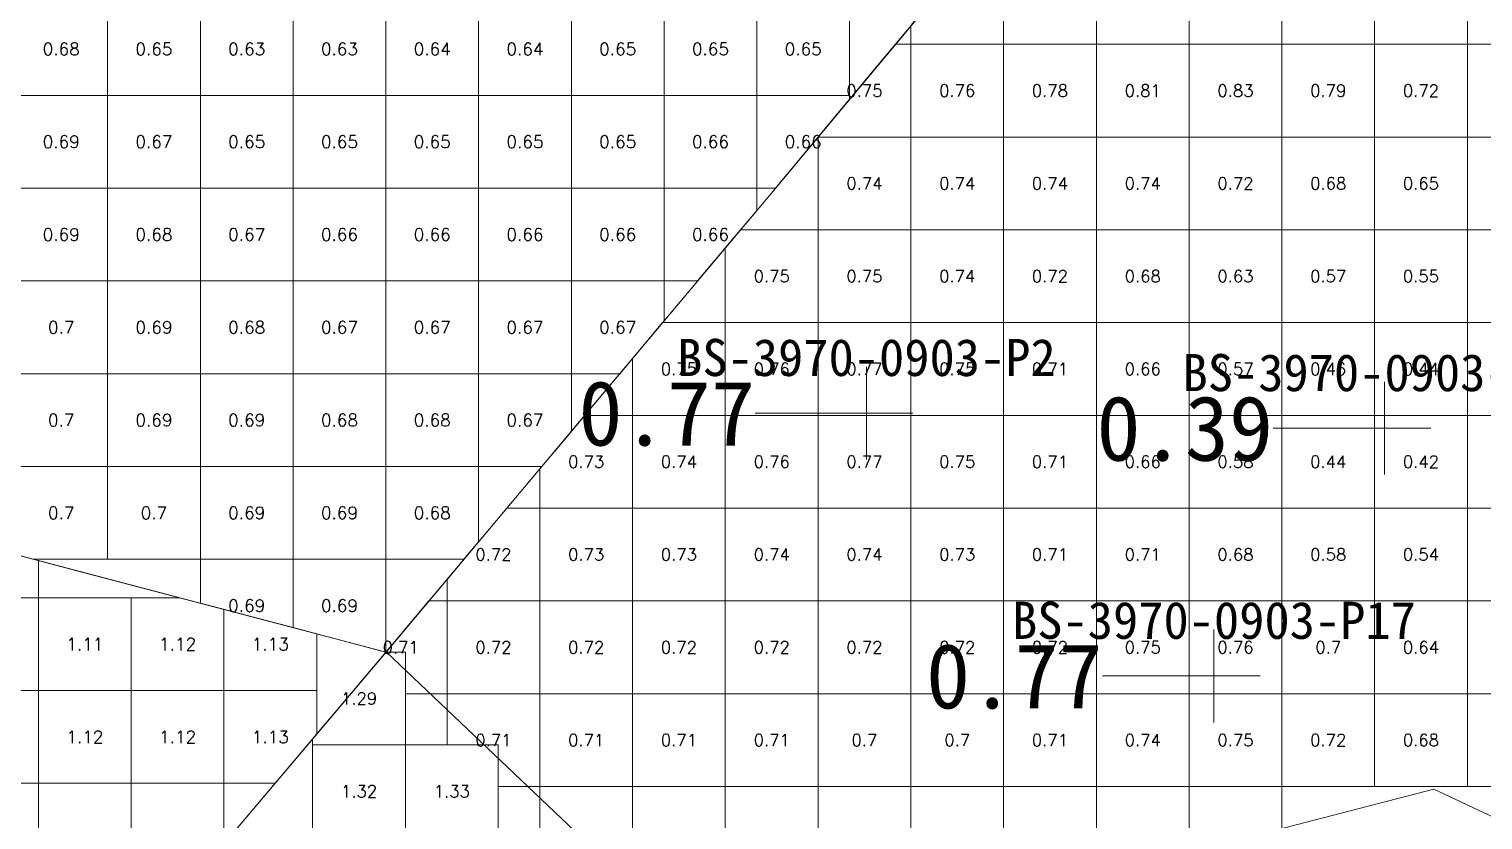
# Model space of a CAD drawing. Header units: inches. Extents: x 469759 to 470079, y 4349683 to 4349873.
# Drawn here: x 469947.84 to 469963.51, y 4349716.56 to 4349725.09 of the extents above; entities that cross this region are included whole.
import ezdxf
from ezdxf.enums import TextEntityAlignment as Align

# ---------------------------------------------------------------- set-up
doc = ezdxf.new("R2010")
doc.units = ezdxf.units.IN
doc.header["$MEASUREMENT"] = 0
for name, color, linetype, lineweight in [('0.500-1.000', 7, 'Continuous', 0), ('1.000-1.500', 7, 'Continuous', 0), ('孔口文字', 7, 'Continuous', 0), ('点', 7, 'Continuous', 0), ('爆区方格网', 7, 'Continuous', 0), ('线条', 7, 'Continuous', 0), ('钻孔', 7, 'Continuous', 0)]:
    doc.layers.add(name, color=color, linetype=linetype, lineweight=lineweight)
doc.styles.add('3dmine_textStyle_1', font='txt.shx', dxfattribs={"height": 1, "bigfont": 'gbcbig.shx'})
doc.styles.add('3dmine_textStyle_3', font='SimSun.ttf', dxfattribs={"height": 1})

msp = doc.modelspace()

# ---------------------------------------------------------------- hatches: boundary and pattern name
at = {"layer": '钻孔', "linetype": 'Continuous', "lineweight": 0, "true_color": 0x00ffff, "extrusion": (0, 1, 0)}
for points in [[(-469957.865, 3959.867), (-469956.865, 3959.867), (-469956.865, 3971.867), (-469957.865, 3971.867)], [(-469961.612, 3959.686), (-469960.612, 3959.686), (-469960.612, 3971.686), (-469961.612, 3971.686)]]:
    msp.add_hatch(color=4, dxfattribs=at).paths.add_polyline_path(points, flags=0)
at = {"layer": '钻孔', "linetype": 'Continuous', "lineweight": 0, "true_color": 0x808080, "extrusion": (0, 1, 0)}
msp.add_hatch(color=8, dxfattribs=at).paths.add_polyline_path([(-469963.45, 3959.773), (-469962.45, 3959.773), (-469962.45, 3971.773), (-469963.45, 3971.773)], flags=0)

# ---------------------------------------------------------------- linework, layer by layer
at = {"color": 4, "linetype": 'Continuous', "lineweight": 0, "true_color": 0x00ffff, "elevation": 1985.963}
msp.add_lwpolyline([(469973.153, 4349732.408), (469971.088, 4349729.409), (469971.519, 4349727.776), (469968.46, 4349724.612), (469968.636, 4349720.901), (469967.605, 4349718.34), (469970.314, 4349716.603), (469968.57, 4349714.27), (469962.982, 4349716.896), (469960.598, 4349716.278), (469958.095, 4349713.746), (469954.885, 4349715.336), (469951.689, 4349718.375), (469955.859, 4349723.342), (469957.853, 4349725.735), (469962.88, 4349731.064), (469965.889, 4349733.504), (469971.06, 4349734.297), (469973.153, 4349732.408)], dxfattribs=at)
at = {"color": 5, "linetype": 'Continuous', "lineweight": 0, "true_color": 0x0000ff}
for points in [[(469954.885, 4349715.336), (469951.689, 4349718.375), (469949.512, 4349715.803)], [(469965.776, 4349715.583), (469962.982, 4349716.896), (469960.598, 4349716.278)]]:
    msp.add_lwpolyline(points, dxfattribs=at)
at = {"layer": '0.500-1.000', "color": 4, "linetype": 'Continuous', "lineweight": 0, "true_color": 0x00ffff}
msp.add_lwpolyline([(469942.755, 4349741.707), (469948.39, 4349741.491), (469948.982, 4349741.944), (469950.37, 4349739.993), (469953.337, 4349737.747), (469954.366, 4349736.244), (469955.199, 4349735.026), (469956.817, 4349735.808), (469957.899, 4349736.331), (469960.936, 4349738.417), (469963.898, 4349736.331), (469965.889, 4349733.504), (469962.88, 4349731.064), (469961.503, 4349729.605), (469960.366, 4349728.4), (469957.853, 4349725.735), (469956.989, 4349724.699), (469955.859, 4349723.342), (469953.772, 4349720.857), (469951.686, 4349718.372), (469948.352, 4349719.25), (469946.493, 4349719.739)], dxfattribs=at)
at = {"layer": '1.000-1.500', "color": 5, "linetype": 'Continuous', "lineweight": 0, "true_color": 0x0000ff}
msp.add_lwpolyline([(469945.018, 4349720.128), (469951.686, 4349718.372), (469949.512, 4349715.803), (469943.724, 4349715.656)], dxfattribs=at)
at = {"layer": '点', "color": 138, "linetype": 'Continuous', "lineweight": 0, "true_color": 0x004c4c}
for points, elevation in [([(469956.865, 4349720.448), (469956.865, 4349721.448)], 3971.867), ([(469962.45, 4349720.285), (469962.45, 4349721.285)], 3971.773), ([(469957.365, 4349720.948), (469956.365, 4349720.948)], 3971.867), ([(469962.95, 4349720.785), (469961.95, 4349720.785)], 3971.773), ([(469960.612, 4349717.615), (469960.612, 4349718.615)], 3971.686), ([(469961.112, 4349718.115), (469960.112, 4349718.115)], 3971.686)]:
    msp.add_lwpolyline(points, dxfattribs=dict(at, elevation=elevation))
at = {"layer": '爆区方格网', "color": 4, "linetype": 'Continuous', "lineweight": 0, "true_color": 0x00ffff}
for points, elevation in [([(469958.344, 4349724.924), (469957.344, 4349724.924), (469957.344, 4349725.125), (469957.853, 4349725.735), (469958.03, 4349725.924), (469958.344, 4349725.924), (469958.344, 4349724.924)], 3971.501), ([(469959.344, 4349724.924), (469958.344, 4349724.924), (469958.344, 4349725.924), (469959.344, 4349725.924), (469959.344, 4349724.924)], 3971.501), ([(469960.344, 4349724.924), (469959.344, 4349724.924), (469959.344, 4349725.924), (469960.344, 4349725.924), (469960.344, 4349724.924)], 3971.501), ([(469961.344, 4349724.924), (469960.344, 4349724.924), (469960.344, 4349725.924), (469961.344, 4349725.924), (469961.344, 4349724.924)], 3971.501), ([(469962.344, 4349724.924), (469961.344, 4349724.924), (469961.344, 4349725.924), (469962.344, 4349725.924), (469962.344, 4349724.924)], 3971.501), ([(469963.344, 4349724.924), (469962.344, 4349724.924), (469962.344, 4349725.924), (469963.344, 4349725.924), (469963.344, 4349724.924)], 3971.501), ([(469964.344, 4349724.924), (469963.344, 4349724.924), (469963.344, 4349725.924), (469964.344, 4349725.924), (469964.344, 4349724.924)], 3971.501), ([(469948.684, 4349724.373), (469947.684, 4349724.373), (469947.684, 4349725.373), (469948.684, 4349725.373), (469948.684, 4349724.373)], 3971.438), ([(469949.684, 4349724.373), (469948.684, 4349724.373), (469948.684, 4349725.373), (469949.684, 4349725.373), (469949.684, 4349724.373)], 3971.438), ([(469950.684, 4349724.373), (469949.684, 4349724.373), (469949.684, 4349725.373), (469950.684, 4349725.373), (469950.684, 4349724.373)], 3971.438), ([(469951.684, 4349724.373), (469950.684, 4349724.373), (469950.684, 4349725.373), (469951.684, 4349725.373), (469951.684, 4349724.373)], 3971.438), ([(469952.684, 4349724.373), (469951.684, 4349724.373), (469951.684, 4349725.373), (469952.684, 4349725.373), (469952.684, 4349724.373)], 3971.438), ([(469953.684, 4349724.373), (469952.684, 4349724.373), (469952.684, 4349725.373), (469953.684, 4349725.373), (469953.684, 4349724.373)], 3971.438), ([(469954.684, 4349724.373), (469953.684, 4349724.373), (469953.684, 4349725.373), (469954.684, 4349725.373), (469954.684, 4349724.373)], 3971.438), ([(469955.684, 4349724.373), (469954.684, 4349724.373), (469954.684, 4349725.373), (469955.684, 4349725.373), (469955.684, 4349724.373)], 3971.438), ([(469956.684, 4349724.373), (469955.684, 4349724.373), (469955.684, 4349725.373), (469956.684, 4349725.373), (469956.684, 4349724.373)], 3971.438), ([(469957.344, 4349723.924), (469956.344, 4349723.924), (469956.344, 4349723.925), (469957.177, 4349724.924), (469957.344, 4349724.924), (469957.344, 4349723.924)], 3971.501), ([(469958.344, 4349723.924), (469957.344, 4349723.924), (469957.344, 4349724.924), (469958.344, 4349724.924), (469958.344, 4349723.924)], 3971.501), ([(469959.344, 4349723.924), (469958.344, 4349723.924), (469958.344, 4349724.924), (469959.344, 4349724.924), (469959.344, 4349723.924)], 3971.501), ([(469960.344, 4349723.924), (469959.344, 4349723.924), (469959.344, 4349724.924), (469960.344, 4349724.924), (469960.344, 4349723.924)], 3971.501), ([(469961.344, 4349723.924), (469960.344, 4349723.924), (469960.344, 4349724.924), (469961.344, 4349724.924), (469961.344, 4349723.924)], 3971.501), ([(469962.344, 4349723.924), (469961.344, 4349723.924), (469961.344, 4349724.924), (469962.344, 4349724.924), (469962.344, 4349723.924)], 3971.501), ([(469963.344, 4349723.924), (469962.344, 4349723.924), (469962.344, 4349724.924), (469963.344, 4349724.924), (469963.344, 4349723.924)], 3971.501), ([(469964.344, 4349723.924), (469963.344, 4349723.924), (469963.344, 4349724.924), (469964.344, 4349724.924), (469964.344, 4349723.924)], 3971.501), ([(469948.684, 4349723.373), (469947.684, 4349723.373), (469947.684, 4349724.373), (469948.684, 4349724.373), (469948.684, 4349723.373)], 3971.438), ([(469949.684, 4349723.373), (469948.684, 4349723.373), (469948.684, 4349724.373), (469949.684, 4349724.373), (469949.684, 4349723.373)], 3971.438), ([(469950.684, 4349723.373), (469949.684, 4349723.373), (469949.684, 4349724.373), (469950.684, 4349724.373), (469950.684, 4349723.373)], 3971.438), ([(469951.684, 4349723.373), (469950.684, 4349723.373), (469950.684, 4349724.373), (469951.684, 4349724.373), (469951.684, 4349723.373)], 3971.438), ([(469952.684, 4349723.373), (469951.684, 4349723.373), (469951.684, 4349724.373), (469952.684, 4349724.373), (469952.684, 4349723.373)], 3971.438), ([(469953.684, 4349723.373), (469952.684, 4349723.373), (469952.684, 4349724.373), (469953.684, 4349724.373), (469953.684, 4349723.373)], 3971.438), ([(469954.684, 4349723.373), (469953.684, 4349723.373), (469953.684, 4349724.373), (469954.684, 4349724.373), (469954.684, 4349723.373)], 3971.438), ([(469955.684, 4349723.373), (469954.684, 4349723.373), (469954.684, 4349724.373), (469955.684, 4349724.373), (469955.684, 4349723.373)], 3971.438), ([(469956.684, 4349724.332), (469955.885, 4349723.373), (469955.684, 4349723.373), (469955.684, 4349724.373), (469956.684, 4349724.373), (469956.684, 4349724.332)], 3971.438), ([(469957.344, 4349722.924), (469956.344, 4349722.924), (469956.344, 4349723.924), (469957.344, 4349723.924), (469957.344, 4349722.924)], 3971.501), ([(469958.344, 4349722.924), (469957.344, 4349722.924), (469957.344, 4349723.924), (469958.344, 4349723.924), (469958.344, 4349722.924)], 3971.501), ([(469959.344, 4349722.924), (469958.344, 4349722.924), (469958.344, 4349723.924), (469959.344, 4349723.924), (469959.344, 4349722.924)], 3971.501), ([(469960.344, 4349722.924), (469959.344, 4349722.924), (469959.344, 4349723.924), (469960.344, 4349723.924), (469960.344, 4349722.924)], 3971.501), ([(469961.344, 4349722.924), (469960.344, 4349722.924), (469960.344, 4349723.924), (469961.344, 4349723.924), (469961.344, 4349722.924)], 3971.501), ([(469962.344, 4349722.924), (469961.344, 4349722.924), (469961.344, 4349723.924), (469962.344, 4349723.924), (469962.344, 4349722.924)], 3971.501), ([(469963.344, 4349722.924), (469962.344, 4349722.924), (469962.344, 4349723.924), (469963.344, 4349723.924), (469963.344, 4349722.924)], 3971.501), ([(469964.344, 4349722.924), (469963.344, 4349722.924), (469963.344, 4349723.924), (469964.344, 4349723.924), (469964.344, 4349722.924)], 3971.501), ([(469948.684, 4349722.373), (469947.684, 4349722.373), (469947.684, 4349723.373), (469948.684, 4349723.373), (469948.684, 4349722.373)], 3971.438), ([(469949.684, 4349722.373), (469948.684, 4349722.373), (469948.684, 4349723.373), (469949.684, 4349723.373), (469949.684, 4349722.373)], 3971.438), ([(469950.684, 4349722.373), (469949.684, 4349722.373), (469949.684, 4349723.373), (469950.684, 4349723.373), (469950.684, 4349722.373)], 3971.438), ([(469951.684, 4349722.373), (469950.684, 4349722.373), (469950.684, 4349723.373), (469951.684, 4349723.373), (469951.684, 4349722.373)], 3971.438), ([(469952.684, 4349722.373), (469951.684, 4349722.373), (469951.684, 4349723.373), (469952.684, 4349723.373), (469952.684, 4349722.373)], 3971.438), ([(469953.684, 4349722.373), (469952.684, 4349722.373), (469952.684, 4349723.373), (469953.684, 4349723.373), (469953.684, 4349722.373)], 3971.438), ([(469954.684, 4349722.373), (469953.684, 4349722.373), (469953.684, 4349723.373), (469954.684, 4349723.373), (469954.684, 4349722.373)], 3971.438), ([(469955.684, 4349723.133), (469955.045, 4349722.373), (469954.684, 4349722.373), (469954.684, 4349723.373), (469955.684, 4349723.373), (469955.684, 4349723.133)], 3971.438), ([(469956.344, 4349721.924), (469955.344, 4349721.924), (469955.344, 4349722.729), (469955.508, 4349722.924), (469956.344, 4349722.924), (469956.344, 4349721.924)], 3971.501), ([(469957.344, 4349721.924), (469956.344, 4349721.924), (469956.344, 4349722.924), (469957.344, 4349722.924), (469957.344, 4349721.924)], 3971.501), ([(469958.344, 4349721.924), (469957.344, 4349721.924), (469957.344, 4349722.924), (469958.344, 4349722.924), (469958.344, 4349721.924)], 3971.501), ([(469959.344, 4349721.924), (469958.344, 4349721.924), (469958.344, 4349722.924), (469959.344, 4349722.924), (469959.344, 4349721.924)], 3971.501), ([(469960.344, 4349721.924), (469959.344, 4349721.924), (469959.344, 4349722.924), (469960.344, 4349722.924), (469960.344, 4349721.924)], 3971.501), ([(469961.344, 4349721.924), (469960.344, 4349721.924), (469960.344, 4349722.924), (469961.344, 4349722.924), (469961.344, 4349721.924)], 3971.501), ([(469962.344, 4349721.924), (469961.344, 4349721.924), (469961.344, 4349722.924), (469962.344, 4349722.924), (469962.344, 4349721.924)], 3971.501), ([(469963.344, 4349721.924), (469962.344, 4349721.924), (469962.344, 4349722.924), (469963.344, 4349722.924), (469963.344, 4349721.924)], 3971.501), ([(469964.344, 4349721.924), (469963.344, 4349721.924), (469963.344, 4349722.924), (469964.344, 4349722.924), (469964.344, 4349721.924)], 3971.501), ([(469948.684, 4349721.373), (469947.684, 4349721.373), (469947.684, 4349722.373), (469948.684, 4349722.373), (469948.684, 4349721.373)], 3971.438), ([(469949.684, 4349721.373), (469948.684, 4349721.373), (469948.684, 4349722.373), (469949.684, 4349722.373), (469949.684, 4349721.373)], 3971.438), ([(469950.684, 4349721.373), (469949.684, 4349721.373), (469949.684, 4349722.373), (469950.684, 4349722.373), (469950.684, 4349721.373)], 3971.438), ([(469951.684, 4349721.373), (469950.684, 4349721.373), (469950.684, 4349722.373), (469951.684, 4349722.373), (469951.684, 4349721.373)], 3971.438), ([(469952.684, 4349721.373), (469951.684, 4349721.373), (469951.684, 4349722.373), (469952.684, 4349722.373), (469952.684, 4349721.373)], 3971.438), ([(469953.684, 4349721.373), (469952.684, 4349721.373), (469952.684, 4349722.373), (469953.684, 4349722.373), (469953.684, 4349721.373)], 3971.438), ([(469954.684, 4349721.942), (469954.206, 4349721.373), (469953.684, 4349721.373), (469953.684, 4349722.373), (469954.684, 4349722.373), (469954.684, 4349721.942)], 3971.438), ([(469955.344, 4349720.924), (469954.344, 4349720.924), (469954.344, 4349721.538), (469954.668, 4349721.924), (469955.344, 4349721.924), (469955.344, 4349720.924)], 3971.501), ([(469956.344, 4349720.924), (469955.344, 4349720.924), (469955.344, 4349721.924), (469956.344, 4349721.924), (469956.344, 4349720.924)], 3971.501), ([(469957.344, 4349720.924), (469956.344, 4349720.924), (469956.344, 4349721.924), (469957.344, 4349721.924), (469957.344, 4349720.924)], 3971.501), ([(469958.344, 4349720.924), (469957.344, 4349720.924), (469957.344, 4349721.924), (469958.344, 4349721.924), (469958.344, 4349720.924)], 3971.501), ([(469959.344, 4349720.924), (469958.344, 4349720.924), (469958.344, 4349721.924), (469959.344, 4349721.924), (469959.344, 4349720.924)], 3971.501), ([(469960.344, 4349720.924), (469959.344, 4349720.924), (469959.344, 4349721.924), (469960.344, 4349721.924), (469960.344, 4349720.924)], 3971.501), ([(469961.344, 4349720.924), (469960.344, 4349720.924), (469960.344, 4349721.924), (469961.344, 4349721.924), (469961.344, 4349720.924)], 3971.501), ([(469962.344, 4349720.924), (469961.344, 4349720.924), (469961.344, 4349721.924), (469962.344, 4349721.924), (469962.344, 4349720.924)], 3971.501), ([(469963.344, 4349720.924), (469962.344, 4349720.924), (469962.344, 4349721.924), (469963.344, 4349721.924), (469963.344, 4349720.924)], 3971.501), ([(469964.344, 4349720.924), (469963.344, 4349720.924), (469963.344, 4349721.924), (469964.344, 4349721.924), (469964.344, 4349720.924)], 3971.501), ([(469948.684, 4349720.373), (469947.684, 4349720.373), (469947.684, 4349721.373), (469948.684, 4349721.373), (469948.684, 4349720.373)], 3971.438), ([(469949.684, 4349720.373), (469948.684, 4349720.373), (469948.684, 4349721.373), (469949.684, 4349721.373), (469949.684, 4349720.373)], 3971.438), ([(469950.684, 4349720.373), (469949.684, 4349720.373), (469949.684, 4349721.373), (469950.684, 4349721.373), (469950.684, 4349720.373)], 3971.438), ([(469951.684, 4349720.373), (469950.684, 4349720.373), (469950.684, 4349721.373), (469951.684, 4349721.373), (469951.684, 4349720.373)], 3971.438), ([(469952.684, 4349720.373), (469951.684, 4349720.373), (469951.684, 4349721.373), (469952.684, 4349721.373), (469952.684, 4349720.373)], 3971.438), ([(469953.684, 4349720.751), (469953.366, 4349720.373), (469952.684, 4349720.373), (469952.684, 4349721.373), (469953.684, 4349721.373), (469953.684, 4349720.751)], 3971.438), ([(469954.344, 4349719.924), (469953.344, 4349719.924), (469953.344, 4349720.347), (469953.829, 4349720.924), (469954.344, 4349720.924), (469954.344, 4349719.924)], 3971.501), ([(469955.344, 4349719.924), (469954.344, 4349719.924), (469954.344, 4349720.924), (469955.344, 4349720.924), (469955.344, 4349719.924)], 3971.501), ([(469956.344, 4349719.924), (469955.344, 4349719.924), (469955.344, 4349720.924), (469956.344, 4349720.924), (469956.344, 4349719.924)], 3971.501), ([(469957.344, 4349719.924), (469956.344, 4349719.924), (469956.344, 4349720.924), (469957.344, 4349720.924), (469957.344, 4349719.924)], 3971.501), ([(469958.344, 4349719.924), (469957.344, 4349719.924), (469957.344, 4349720.924), (469958.344, 4349720.924), (469958.344, 4349719.924)], 3971.501), ([(469959.344, 4349719.924), (469958.344, 4349719.924), (469958.344, 4349720.924), (469959.344, 4349720.924), (469959.344, 4349719.924)], 3971.501), ([(469960.344, 4349719.924), (469959.344, 4349719.924), (469959.344, 4349720.924), (469960.344, 4349720.924), (469960.344, 4349719.924)], 3971.501), ([(469961.344, 4349719.924), (469960.344, 4349719.924), (469960.344, 4349720.924), (469961.344, 4349720.924), (469961.344, 4349719.924)], 3971.501), ([(469962.344, 4349719.924), (469961.344, 4349719.924), (469961.344, 4349720.924), (469962.344, 4349720.924), (469962.344, 4349719.924)], 3971.501), ([(469963.344, 4349719.924), (469962.344, 4349719.924), (469962.344, 4349720.924), (469963.344, 4349720.924), (469963.344, 4349719.924)], 3971.501), ([(469964.344, 4349719.924), (469963.344, 4349719.924), (469963.344, 4349720.924), (469964.344, 4349720.924), (469964.344, 4349719.924)], 3971.501), ([(469948.684, 4349719.373), (469947.885, 4349719.373), (469947.684, 4349719.426), (469947.684, 4349720.373), (469948.684, 4349720.373), (469948.684, 4349719.373)], 3971.438), ([(469949.684, 4349719.373), (469948.684, 4349719.373), (469948.684, 4349720.373), (469949.684, 4349720.373), (469949.684, 4349719.373)], 3971.438), ([(469950.684, 4349719.373), (469949.684, 4349719.373), (469949.684, 4349720.373), (469950.684, 4349720.373), (469950.684, 4349719.373)], 3971.438), ([(469951.684, 4349719.373), (469950.684, 4349719.373), (469950.684, 4349720.373), (469951.684, 4349720.373), (469951.684, 4349719.373)], 3971.438), ([(469952.684, 4349719.56), (469952.526, 4349719.373), (469951.684, 4349719.373), (469951.684, 4349720.373), (469952.684, 4349720.373), (469952.684, 4349719.56)], 3971.438), ([(469953.344, 4349718.924), (469952.344, 4349718.924), (469952.344, 4349719.156), (469952.989, 4349719.924), (469953.344, 4349719.924), (469953.344, 4349718.924)], 3971.501), ([(469954.344, 4349718.924), (469953.344, 4349718.924), (469953.344, 4349719.924), (469954.344, 4349719.924), (469954.344, 4349718.924)], 3971.501), ([(469955.344, 4349718.924), (469954.344, 4349718.924), (469954.344, 4349719.924), (469955.344, 4349719.924), (469955.344, 4349718.924)], 3971.501), ([(469956.344, 4349718.924), (469955.344, 4349718.924), (469955.344, 4349719.924), (469956.344, 4349719.924), (469956.344, 4349718.924)], 3971.501), ([(469957.344, 4349718.924), (469956.344, 4349718.924), (469956.344, 4349719.924), (469957.344, 4349719.924), (469957.344, 4349718.924)], 3971.501), ([(469958.344, 4349718.924), (469957.344, 4349718.924), (469957.344, 4349719.924), (469958.344, 4349719.924), (469958.344, 4349718.924)], 3971.501), ([(469959.344, 4349718.924), (469958.344, 4349718.924), (469958.344, 4349719.924), (469959.344, 4349719.924), (469959.344, 4349718.924)], 3971.501), ([(469960.344, 4349718.924), (469959.344, 4349718.924), (469959.344, 4349719.924), (469960.344, 4349719.924), (469960.344, 4349718.924)], 3971.501), ([(469961.344, 4349718.924), (469960.344, 4349718.924), (469960.344, 4349719.924), (469961.344, 4349719.924), (469961.344, 4349718.924)], 3971.501), ([(469962.344, 4349718.924), (469961.344, 4349718.924), (469961.344, 4349719.924), (469962.344, 4349719.924), (469962.344, 4349718.924)], 3971.501), ([(469963.344, 4349718.924), (469962.344, 4349718.924), (469962.344, 4349719.924), (469963.344, 4349719.924), (469963.344, 4349718.924)], 3971.501), ([(469964.344, 4349718.924), (469963.344, 4349718.924), (469963.344, 4349719.924), (469964.344, 4349719.924), (469964.344, 4349718.924)], 3971.501), ([(469950.684, 4349718.636), (469949.684, 4349718.899), (469949.684, 4349719.373), (469950.684, 4349719.373), (469950.684, 4349718.636)], 3971.438), ([(469951.684, 4349718.373), (469951.682, 4349718.373), (469950.684, 4349718.636), (469950.684, 4349719.373), (469951.684, 4349719.373), (469951.684, 4349718.373)], 3971.438), ([(469952.344, 4349717.924), (469951.895, 4349717.924), (469951.895, 4349718.372), (469951.686, 4349718.372), (469951.689, 4349718.375), (469952.149, 4349718.924), (469952.344, 4349718.924), (469952.344, 4349717.924)], 3971.501), ([(469953.344, 4349717.924), (469952.344, 4349717.924), (469952.344, 4349718.924), (469953.344, 4349718.924), (469953.344, 4349717.924)], 3971.501), ([(469954.344, 4349717.924), (469953.344, 4349717.924), (469953.344, 4349718.924), (469954.344, 4349718.924), (469954.344, 4349717.924)], 3971.501), ([(469955.344, 4349717.924), (469954.344, 4349717.924), (469954.344, 4349718.924), (469955.344, 4349718.924), (469955.344, 4349717.924)], 3971.501), ([(469956.344, 4349717.924), (469955.344, 4349717.924), (469955.344, 4349718.924), (469956.344, 4349718.924), (469956.344, 4349717.924)], 3971.501), ([(469957.344, 4349717.924), (469956.344, 4349717.924), (469956.344, 4349718.924), (469957.344, 4349718.924), (469957.344, 4349717.924)], 3971.501), ([(469958.344, 4349717.924), (469957.344, 4349717.924), (469957.344, 4349718.924), (469958.344, 4349718.924), (469958.344, 4349717.924)], 3971.501), ([(469959.344, 4349717.924), (469958.344, 4349717.924), (469958.344, 4349718.924), (469959.344, 4349718.924), (469959.344, 4349717.924)], 3971.501), ([(469960.344, 4349717.924), (469959.344, 4349717.924), (469959.344, 4349718.924), (469960.344, 4349718.924), (469960.344, 4349717.924)], 3971.501), ([(469961.344, 4349717.924), (469960.344, 4349717.924), (469960.344, 4349718.924), (469961.344, 4349718.924), (469961.344, 4349717.924)], 3971.501), ([(469962.344, 4349717.924), (469961.344, 4349717.924), (469961.344, 4349718.924), (469962.344, 4349718.924), (469962.344, 4349717.924)], 3971.501), ([(469963.344, 4349717.924), (469962.344, 4349717.924), (469962.344, 4349718.924), (469963.344, 4349718.924), (469963.344, 4349717.924)], 3971.501), ([(469964.344, 4349717.924), (469963.344, 4349717.924), (469963.344, 4349718.924), (469964.344, 4349718.924), (469964.344, 4349717.924)], 3971.501), ([(469953.344, 4349716.924), (469952.895, 4349716.924), (469952.895, 4349717.372), (469952.344, 4349717.372), (469952.344, 4349717.924), (469953.344, 4349717.924), (469953.344, 4349716.924)], 3971.501), ([(469954.344, 4349716.924), (469953.344, 4349716.924), (469953.344, 4349717.924), (469954.344, 4349717.924), (469954.344, 4349716.924)], 3971.501), ([(469955.344, 4349716.924), (469954.344, 4349716.924), (469954.344, 4349717.924), (469955.344, 4349717.924), (469955.344, 4349716.924)], 3971.501), ([(469956.344, 4349716.924), (469955.344, 4349716.924), (469955.344, 4349717.924), (469956.344, 4349717.924), (469956.344, 4349716.924)], 3971.501), ([(469957.344, 4349716.924), (469956.344, 4349716.924), (469956.344, 4349717.924), (469957.344, 4349717.924), (469957.344, 4349716.924)], 3971.501), ([(469958.344, 4349716.924), (469957.344, 4349716.924), (469957.344, 4349717.924), (469958.344, 4349717.924), (469958.344, 4349716.924)], 3971.501), ([(469959.344, 4349716.924), (469958.344, 4349716.924), (469958.344, 4349717.924), (469959.344, 4349717.924), (469959.344, 4349716.924)], 3971.501), ([(469960.344, 4349716.924), (469959.344, 4349716.924), (469959.344, 4349717.924), (469960.344, 4349717.924), (469960.344, 4349716.924)], 3971.501), ([(469961.344, 4349716.924), (469960.344, 4349716.924), (469960.344, 4349717.924), (469961.344, 4349717.924), (469961.344, 4349716.924)], 3971.501), ([(469962.344, 4349716.924), (469961.344, 4349716.924), (469961.344, 4349717.924), (469962.344, 4349717.924), (469962.344, 4349716.924)], 3971.501), ([(469963.344, 4349716.924), (469962.344, 4349716.924), (469962.344, 4349717.924), (469963.344, 4349717.924), (469963.344, 4349716.924)], 3971.501), ([(469964.344, 4349716.924), (469963.344, 4349716.924), (469963.344, 4349717.924), (469964.344, 4349717.924), (469964.344, 4349716.924)], 3971.501), ([(469954.344, 4349715.924), (469953.895, 4349715.924), (469953.895, 4349716.372), (469953.344, 4349716.372), (469953.344, 4349716.924), (469954.344, 4349716.924), (469954.344, 4349715.924)], 3971.501), ([(469955.344, 4349715.924), (469954.344, 4349715.924), (469954.344, 4349716.924), (469955.344, 4349716.924), (469955.344, 4349715.924)], 3971.501), ([(469956.344, 4349715.924), (469955.344, 4349715.924), (469955.344, 4349716.924), (469956.344, 4349716.924), (469956.344, 4349715.924)], 3971.501), ([(469957.344, 4349715.924), (469956.344, 4349715.924), (469956.344, 4349716.924), (469957.344, 4349716.924), (469957.344, 4349715.924)], 3971.501), ([(469958.344, 4349715.924), (469957.344, 4349715.924), (469957.344, 4349716.924), (469958.344, 4349716.924), (469958.344, 4349715.924)], 3971.501), ([(469959.344, 4349715.924), (469958.344, 4349715.924), (469958.344, 4349716.924), (469959.344, 4349716.924), (469959.344, 4349715.924)], 3971.501), ([(469960.344, 4349716.372), (469959.895, 4349716.372), (469959.895, 4349715.924), (469959.344, 4349715.924), (469959.344, 4349716.924), (469960.344, 4349716.924), (469960.344, 4349716.372)], 3971.501), ([(469961.344, 4349716.372), (469960.344, 4349716.372), (469960.344, 4349716.924), (469961.344, 4349716.924), (469961.344, 4349716.372)], 3971.501)]:
    msp.add_lwpolyline(points, dxfattribs=dict(at, elevation=elevation))
at = {"layer": '爆区方格网', "color": 5, "linetype": 'Continuous', "lineweight": 0, "true_color": 0x0000ff}
for points, elevation in [([(469947.939, 4349719.359), (469947.939, 4349718.958), (469946.939, 4349718.958), (469946.939, 4349719.622), (469947.939, 4349719.359)], 3972.167), ([(469947.939, 4349717.958), (469946.939, 4349717.958), (469946.939, 4349718.958), (469947.939, 4349718.958), (469947.939, 4349717.958)], 3972.167), ([(469948.939, 4349717.958), (469947.939, 4349717.958), (469947.939, 4349718.958), (469948.939, 4349718.958), (469948.939, 4349717.958)], 3972.167), ([(469949.939, 4349718.832), (469949.939, 4349717.958), (469948.939, 4349717.958), (469948.939, 4349718.958), (469949.46, 4349718.958), (469949.939, 4349718.832)], 3972.167), ([(469950.939, 4349718.569), (469950.939, 4349717.958), (469949.939, 4349717.958), (469949.939, 4349718.832), (469950.939, 4349718.569)], 3972.167), ([(469951.895, 4349717.372), (469950.895, 4349717.372), (469950.895, 4349717.437), (469951.686, 4349718.372), (469951.895, 4349718.372), (469951.895, 4349717.372)], 3971.284), ([(469947.939, 4349716.958), (469946.939, 4349716.958), (469946.939, 4349717.958), (469947.939, 4349717.958), (469947.939, 4349716.958)], 3972.167), ([(469948.939, 4349716.958), (469947.939, 4349716.958), (469947.939, 4349717.958), (469948.939, 4349717.958), (469948.939, 4349716.958)], 3972.167), ([(469949.939, 4349716.958), (469948.939, 4349716.958), (469948.939, 4349717.958), (469949.939, 4349717.958), (469949.939, 4349716.958)], 3972.167), ([(469950.939, 4349717.489), (469950.49, 4349716.958), (469949.939, 4349716.958), (469949.939, 4349717.958), (469950.939, 4349717.958), (469950.939, 4349717.489)], 3972.167), ([(469951.895, 4349716.372), (469950.895, 4349716.372), (469950.895, 4349717.372), (469951.895, 4349717.372), (469951.895, 4349716.372)], 3971.284), ([(469952.895, 4349716.372), (469951.895, 4349716.372), (469951.895, 4349717.372), (469952.895, 4349717.372), (469952.895, 4349716.372)], 3971.284), ([(469947.939, 4349715.958), (469946.939, 4349715.958), (469946.939, 4349716.958), (469947.939, 4349716.958), (469947.939, 4349715.958)], 3972.167), ([(469948.939, 4349715.958), (469947.939, 4349715.958), (469947.939, 4349716.958), (469948.939, 4349716.958), (469948.939, 4349715.958)], 3972.167), ([(469949.939, 4349716.307), (469949.644, 4349715.958), (469948.939, 4349715.958), (469948.939, 4349716.958), (469949.939, 4349716.958), (469949.939, 4349716.307)], 3972.167)]:
    msp.add_lwpolyline(points, dxfattribs=dict(at, elevation=elevation))
at = {"layer": '线条', "color": 138, "linetype": 'Continuous', "lineweight": 0, "true_color": 0x004c4c}
for points, elevation in [([(469956.865, 4349720.948), (469956.865, 4349720.948), (469956.865, 4349720.948)], 3971.867), ([(469962.45, 4349720.785), (469962.45, 4349720.785), (469962.45, 4349720.785)], 3971.773), ([(469960.612, 4349718.115), (469960.612, 4349718.115), (469960.612, 4349718.115)], 3971.686)]:
    msp.add_lwpolyline(points, dxfattribs=dict(at, elevation=elevation))
at = {"layer": '钻孔', "color": 4, "linetype": 'Continuous', "lineweight": 0, "true_color": 0x00ffff}
for points, elevation in [([(469956.865, 4349720.948), (469955.665, 4349720.948)], 3971.867), ([(469956.865, 4349720.948), (469955.665, 4349720.948)], 3959.867), ([(469960.612, 4349718.115), (469959.412, 4349718.115)], 3971.686), ([(469960.612, 4349718.115), (469959.412, 4349718.115)], 3959.686)]:
    msp.add_lwpolyline(points, dxfattribs=dict(at, elevation=elevation))
at = {"layer": '钻孔', "color": 8, "linetype": 'Continuous', "lineweight": 0, "true_color": 0x808080}
for elevation in [3971.773, 3959.773]:
    msp.add_lwpolyline([(469962.45, 4349720.785), (469961.25, 4349720.785)], dxfattribs=dict(at, elevation=elevation))

# ---------------------------------------------------------------- texts
at = {"color": 4, "linetype": 'Continuous', "lineweight": 0, "true_color": 0x00ffff, "style": '3dmine_textStyle_1'}
for s, height, p in [('0.68', 0.1333, (469948.184, 4349724.873, 3971.438)), ('0.65', 0.1333, (469949.184, 4349724.873, 3971.438)), ('0.63', 0.1333, (469950.184, 4349724.873, 3971.438)), ('0.63', 0.1333, (469951.184, 4349724.873, 3971.438)), ('0.64', 0.1333, (469952.184, 4349724.873, 3971.438)), ('0.64', 0.1333, (469953.184, 4349724.873, 3971.438)), ('0.65', 0.1333, (469954.184, 4349724.873, 3971.438)), ('0.65', 0.1333, (469955.184, 4349724.873, 3971.438)), ('0.65', 0.1333, (469956.184, 4349724.873, 3971.438)), ('0.75', 0.13, (469956.844, 4349724.424, 3971.501)), ('0.76', 0.13, (469957.844, 4349724.424, 3971.501)), ('0.78', 0.13, (469958.844, 4349724.424, 3971.501)), ('0.81', 0.13, (469959.844, 4349724.424, 3971.501)), ('0.83', 0.13, (469960.844, 4349724.424, 3971.501)), ('0.79', 0.13, (469961.844, 4349724.424, 3971.501)), ('0.72', 0.13, (469962.844, 4349724.424, 3971.501)), ('0.69', 0.1333, (469948.184, 4349723.873, 3971.438)), ('0.67', 0.1333, (469949.184, 4349723.873, 3971.438)), ('0.65', 0.1333, (469950.184, 4349723.873, 3971.438)), ('0.65', 0.1333, (469951.184, 4349723.873, 3971.438)), ('0.65', 0.1333, (469952.184, 4349723.873, 3971.438)), ('0.65', 0.1333, (469953.184, 4349723.873, 3971.438)), ('0.65', 0.1333, (469954.184, 4349723.873, 3971.438)), ('0.66', 0.1333, (469955.184, 4349723.873, 3971.438)), ('0.66', 0.1333, (469956.184, 4349723.873, 3971.438)), ('0.74', 0.13, (469956.844, 4349723.424, 3971.501)), ('0.74', 0.13, (469957.844, 4349723.424, 3971.501)), ('0.74', 0.13, (469958.844, 4349723.424, 3971.501)), ('0.74', 0.13, (469959.844, 4349723.424, 3971.501)), ('0.72', 0.13, (469960.844, 4349723.424, 3971.501)), ('0.68', 0.13, (469961.844, 4349723.424, 3971.501)), ('0.65', 0.13, (469962.844, 4349723.424, 3971.501)), ('0.69', 0.1333, (469948.184, 4349722.873, 3971.438)), ('0.68', 0.1333, (469949.184, 4349722.873, 3971.438)), ('0.67', 0.1333, (469950.184, 4349722.873, 3971.438)), ('0.66', 0.1333, (469951.184, 4349722.873, 3971.438)), ('0.66', 0.1333, (469952.184, 4349722.873, 3971.438)), ('0.66', 0.1333, (469953.184, 4349722.873, 3971.438)), ('0.66', 0.1333, (469954.184, 4349722.873, 3971.438)), ('0.66', 0.1333, (469955.184, 4349722.873, 3971.438)), ('0.75', 0.13, (469955.844, 4349722.424, 3971.501)), ('0.75', 0.13, (469956.844, 4349722.424, 3971.501)), ('0.74', 0.13, (469957.844, 4349722.424, 3971.501)), ('0.72', 0.13, (469958.844, 4349722.424, 3971.501)), ('0.68', 0.13, (469959.844, 4349722.424, 3971.501)), ('0.63', 0.13, (469960.844, 4349722.424, 3971.501)), ('0.57', 0.13, (469961.844, 4349722.424, 3971.501)), ('0.55', 0.13, (469962.844, 4349722.424, 3971.501)), ('0.7', 0.1333, (469948.184, 4349721.873, 3971.438)), ('0.69', 0.1333, (469949.184, 4349721.873, 3971.438)), ('0.68', 0.1333, (469950.184, 4349721.873, 3971.438)), ('0.67', 0.1333, (469951.184, 4349721.873, 3971.438)), ('0.67', 0.1333, (469952.184, 4349721.873, 3971.438)), ('0.67', 0.1333, (469953.184, 4349721.873, 3971.438)), ('0.67', 0.1333, (469954.184, 4349721.873, 3971.438)), ('0.75', 0.13, (469954.844, 4349721.424, 3971.501)), ('0.76', 0.13, (469955.844, 4349721.424, 3971.501)), ('0.77', 0.13, (469956.844, 4349721.424, 3971.501)), ('0.75', 0.13, (469957.844, 4349721.424, 3971.501)), ('0.71', 0.13, (469958.844, 4349721.424, 3971.501)), ('0.66', 0.13, (469959.844, 4349721.424, 3971.501)), ('0.57', 0.13, (469960.844, 4349721.424, 3971.501)), ('0.46', 0.13, (469961.844, 4349721.424, 3971.501)), ('0.44', 0.13, (469962.844, 4349721.424, 3971.501)), ('0.7', 0.1333, (469948.184, 4349720.873, 3971.438)), ('0.69', 0.1333, (469949.184, 4349720.873, 3971.438)), ('0.69', 0.1333, (469950.184, 4349720.873, 3971.438)), ('0.68', 0.1333, (469951.184, 4349720.873, 3971.438)), ('0.68', 0.1333, (469952.184, 4349720.873, 3971.438)), ('0.67', 0.1333, (469953.184, 4349720.873, 3971.438)), ('0.73', 0.13, (469953.844, 4349720.424, 3971.501)), ('0.74', 0.13, (469954.844, 4349720.424, 3971.501)), ('0.76', 0.13, (469955.844, 4349720.424, 3971.501)), ('0.77', 0.13, (469956.844, 4349720.424, 3971.501)), ('0.75', 0.13, (469957.844, 4349720.424, 3971.501)), ('0.71', 0.13, (469958.844, 4349720.424, 3971.501)), ('0.66', 0.13, (469959.844, 4349720.424, 3971.501)), ('0.58', 0.13, (469960.844, 4349720.424, 3971.501)), ('0.44', 0.13, (469961.844, 4349720.424, 3971.501)), ('0.42', 0.13, (469962.844, 4349720.424, 3971.501)), ('0.7', 0.1333, (469948.184, 4349719.873, 3971.438)), ('0.7', 0.1333, (469949.184, 4349719.873, 3971.438)), ('0.69', 0.1333, (469950.184, 4349719.873, 3971.438)), ('0.69', 0.1333, (469951.184, 4349719.873, 3971.438)), ('0.68', 0.1333, (469952.184, 4349719.873, 3971.438)), ('0.72', 0.13, (469952.844, 4349719.424, 3971.501)), ('0.73', 0.13, (469953.844, 4349719.424, 3971.501)), ('0.73', 0.13, (469954.844, 4349719.424, 3971.501)), ('0.74', 0.13, (469955.844, 4349719.424, 3971.501)), ('0.74', 0.13, (469956.844, 4349719.424, 3971.501)), ('0.73', 0.13, (469957.844, 4349719.424, 3971.501)), ('0.71', 0.13, (469958.844, 4349719.424, 3971.501)), ('0.71', 0.13, (469959.844, 4349719.424, 3971.501)), ('0.68', 0.13, (469960.844, 4349719.424, 3971.501)), ('0.58', 0.13, (469961.844, 4349719.424, 3971.501)), ('0.54', 0.13, (469962.844, 4349719.424, 3971.501)), ('0.69', 0.1333, (469950.184, 4349718.873, 3971.438)), ('0.69', 0.1333, (469951.184, 4349718.873, 3971.438)), ('0.71', 0.13, (469951.844, 4349718.424, 3971.501)), ('0.72', 0.13, (469952.844, 4349718.424, 3971.501)), ('0.72', 0.13, (469953.844, 4349718.424, 3971.501)), ('0.72', 0.13, (469954.844, 4349718.424, 3971.501)), ('0.72', 0.13, (469955.844, 4349718.424, 3971.501)), ('0.72', 0.13, (469956.844, 4349718.424, 3971.501)), ('0.72', 0.13, (469957.844, 4349718.424, 3971.501)), ('0.72', 0.13, (469958.844, 4349718.424, 3971.501)), ('0.75', 0.13, (469959.844, 4349718.424, 3971.501)), ('0.76', 0.13, (469960.844, 4349718.424, 3971.501)), ('0.7', 0.13, (469961.844, 4349718.424, 3971.501)), ('0.64', 0.13, (469962.844, 4349718.424, 3971.501)), ('0.71', 0.13, (469952.844, 4349717.424, 3971.501)), ('0.71', 0.13, (469953.844, 4349717.424, 3971.501)), ('0.71', 0.13, (469954.844, 4349717.424, 3971.501)), ('0.71', 0.13, (469955.844, 4349717.424, 3971.501)), ('0.7', 0.13, (469956.844, 4349717.424, 3971.501)), ('0.7', 0.13, (469957.844, 4349717.424, 3971.501)), ('0.71', 0.13, (469958.844, 4349717.424, 3971.501)), ('0.74', 0.13, (469959.844, 4349717.424, 3971.501)), ('0.75', 0.13, (469960.844, 4349717.424, 3971.501)), ('0.72', 0.13, (469961.844, 4349717.424, 3971.501)), ('0.68', 0.13, (469962.844, 4349717.424, 3971.501))]:
    msp.add_text(s, height=height, dxfattribs=at).set_placement(p, align=Align.MIDDLE_CENTER)
at = {"color": 5, "linetype": 'Continuous', "lineweight": 0, "true_color": 0x0000ff, "style": '3dmine_textStyle_1'}
for s, height, p in [('1.11', 0.1333, (469948.439, 4349718.458, 3972.167)), ('1.12', 0.1333, (469949.439, 4349718.458, 3972.167)), ('1.13', 0.1333, (469950.439, 4349718.458, 3972.167)), ('1.29', 0.13, (469951.395, 4349717.872, 3971.284)), ('1.12', 0.1333, (469948.439, 4349717.458, 3972.167)), ('1.12', 0.1333, (469949.439, 4349717.458, 3972.167)), ('1.13', 0.1333, (469950.439, 4349717.458, 3972.167)), ('1.32', 0.13, (469951.395, 4349716.872, 3971.284)), ('1.33', 0.13, (469952.395, 4349716.872, 3971.284))]:
    msp.add_text(s, height=height, dxfattribs=at).set_placement(p, align=Align.MIDDLE_CENTER)
at = {"layer": '孔口文字', "color": 138, "linetype": 'Continuous', "lineweight": 0, "true_color": 0x004c4c, "style": '3dmine_textStyle_3'}
for s, p in [('BS-3970-0903-P2', (469956.865, 4349721.348, 3971.867)), ('BS-3970-0903-P16', (469962.45, 4349721.185, 3971.773)), ('BS-3970-0903-P17', (469960.612, 4349718.515, 3971.686))]:
    msp.add_text(s, height=0.4, dxfattribs=at).set_placement(p, align=Align.CENTER)
at = {"layer": '钻孔', "color": 4, "linetype": 'Continuous', "lineweight": 0, "true_color": 0x00ffff, "style": '3dmine_textStyle_3'}
for p in [(469955.665, 4349720.948, 3971.867), (469959.412, 4349718.115, 3971.686)]:
    msp.add_text('0.77', height=0.7, dxfattribs=at).set_placement(p, align=Align.MIDDLE_RIGHT)
at = {"layer": '钻孔', "color": 8, "linetype": 'Continuous', "lineweight": 0, "true_color": 0x808080, "style": '3dmine_textStyle_3'}
msp.add_text('0.39', height=0.7, dxfattribs=at).set_placement((469961.25, 4349720.785, 3971.773), align=Align.MIDDLE_RIGHT)

doc.saveas('drawing.dxf')
